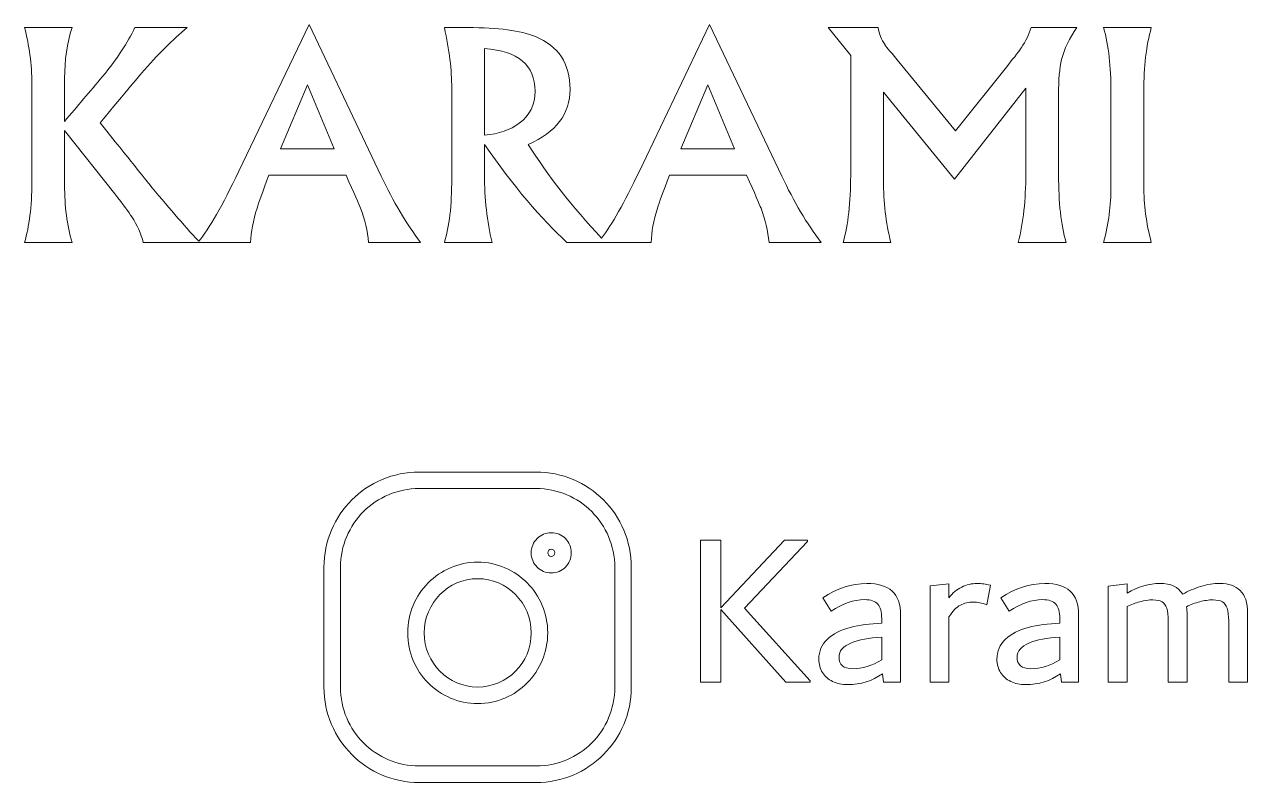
# Model space of a CAD drawing. Header units: millimetres. Extents: x -160 to 532, y -73 to 132.
# Drawn here: x 458.95 to 489.6, y -0.81 to 18.19 of the extents above; entities that cross this region are included whole.
import ezdxf

# ---------------------------------------------------------------- set-up
doc = ezdxf.new("R2010")
doc.units = ezdxf.units.MM
doc.header["$MEASUREMENT"] = 0
doc.layers.add('Layer 1', color=7, linetype='Continuous')

msp = doc.modelspace()

# ---------------------------------------------------------------- linework, layer by layer
at = {"layer": 'Layer 1', "color": 230, "lineweight": 9}
for points, knots in [([(463.3394, 12.7265), (463.3394, 12.7265), (463.2899, 12.7265), (463.2899, 12.7265), (463.2899, 12.7265), (461.9236, 12.7265), (461.9236, 12.7265), (461.8702, 12.9428), (461.7737, 13.1567), (461.6355, 13.3679), (461.5716, 13.4722), (461.4295, 13.6638), (461.2093, 13.9415), (461.2093, 13.9415), (459.9524, 15.5255), (459.9524, 15.5255), (459.9524, 15.5255), (459.9524, 14.1592), (459.9524, 14.1592), (459.9524, 13.6338), (460.0151, 13.1567), (460.1402, 12.7265), (460.1402, 12.7265), (458.9474, 12.7265), (458.9474, 12.7265), (459.0699, 13.1241), (459.1311, 13.6247), (459.1311, 14.2283), (459.1311, 14.2283), (459.1311, 16.6975), (459.1311, 16.6975), (459.1311, 17.1942), (459.0699, 17.6648), (458.9474, 18.1081), (458.9474, 18.1081), (460.1402, 18.1081), (460.1402, 18.1081), (460.0151, 17.713), (459.9524, 17.2893), (459.9524, 16.8356), (459.9524, 16.8356), (459.9524, 15.7589), (459.9524, 15.7589), (460.2692, 16.1329), (460.5874, 16.5071), (460.9068, 16.8826), (461.2731, 17.3298), (461.5417, 17.7391), (461.7124, 18.1081), (461.7124, 18.1081), (463.0266, 18.1081), (463.0266, 18.1081), (462.6629, 17.8043), (462.2809, 17.425), (461.8832, 16.9687), (461.8636, 16.9465), (461.5169, 16.5306), (460.8442, 15.7237), (461.582, 14.8006), (461.9888, 14.2922), (462.0644, 14.1984), (462.517, 13.6451), (462.9334, 13.1641), (463.3135, 12.7543), (463.5749, 13.067), (463.9112, 13.6535), (464.3211, 14.5112), (464.3211, 14.5112), (466.0824, 18.1863), (466.0824, 18.1863), (466.0824, 18.1863), (467.8892, 14.3887), (467.8892, 14.3887), (468.1917, 13.7447), (468.5202, 13.1906), (468.8748, 12.7265), (468.8748, 12.7265), (467.5725, 12.7265), (467.5725, 12.7265), (467.5437, 13.0119), (467.4773, 13.2975), (467.3691, 13.5804), (467.3339, 13.6781), (467.2126, 13.9533), (467.0067, 14.4082), (467.0067, 14.4082), (465.0733, 14.4082), (465.0733, 14.4082), (464.9129, 13.9845), (464.8139, 13.7095), (464.776, 13.5843), (464.677, 13.2701), (464.6235, 12.9846), (464.6157, 12.7265), (464.6157, 12.7265), (463.3394, 12.7265), (463.3394, 12.7265)], [0, 0, 0, 0, 0.03125, 0.03125, 0.03125, 0.0625, 0.0625, 0.0625, 0.09375, 0.09375, 0.09375, 0.125, 0.125, 0.125, 0.15625, 0.15625, 0.15625, 0.1875, 0.1875, 0.1875, 0.21875, 0.21875, 0.21875, 0.25, 0.25, 0.25, 0.28125, 0.28125, 0.28125, 0.3125, 0.3125, 0.3125, 0.34375, 0.34375, 0.34375, 0.375, 0.375, 0.375, 0.40625, 0.40625, 0.40625, 0.4375, 0.4375, 0.4375, 0.46875, 0.46875, 0.46875, 0.5, 0.5, 0.5, 0.53125, 0.53125, 0.53125, 0.5625, 0.5625, 0.5625, 0.59375, 0.59375, 0.59375, 0.625, 0.625, 0.625, 0.65625, 0.65625, 0.65625, 0.6875, 0.6875, 0.6875, 0.71875, 0.71875, 0.71875, 0.75, 0.75, 0.75, 0.78125, 0.78125, 0.78125, 0.8125, 0.8125, 0.8125, 0.84375, 0.84375, 0.84375, 0.875, 0.875, 0.875, 0.90625, 0.90625, 0.90625, 0.9375, 0.9375, 0.9375, 0.96875, 0.96875, 0.96875, 1, 1, 1, 1]), ([(478.9118, 12.7265), (478.9118, 12.7265), (477.6095, 12.7265), (477.6095, 12.7265), (477.5807, 13.0119), (477.5143, 13.2975), (477.4061, 13.5804), (477.3709, 13.6781), (477.2496, 13.9533), (477.0437, 14.4082), (477.0437, 14.4082), (475.1103, 14.4082), (475.1103, 14.4082), (474.9499, 13.9845), (474.8509, 13.7095), (474.813, 13.5843), (474.714, 13.2701), (474.6605, 12.9846), (474.6527, 12.7265), (474.6527, 12.7265), (473.512, 12.7265), (473.512, 12.7265), (473.512, 12.7265), (473.3269, 12.7265), (473.3269, 12.7265), (473.3269, 12.7265), (472.542, 12.7265), (472.542, 12.7265), (471.9019, 13.3053), (471.2136, 14.1214), (470.477, 15.1748), (470.477, 15.1748), (470.477, 14.4252), (470.477, 14.4252), (470.477, 13.8151), (470.5396, 13.2493), (470.6647, 12.7265), (470.6647, 12.7265), (469.4719, 12.7265), (469.4719, 12.7265), (469.5944, 13.1162), (469.6557, 13.6495), (469.6557, 14.3248), (469.6557, 14.3248), (469.6557, 16.5905), (469.6557, 16.5905), (469.6557, 17.0468), (469.5944, 17.5527), (469.4719, 18.1081), (469.4719, 18.1081), (470.0637, 18.1081), (470.0637, 18.1081), (470.8172, 18.1081), (471.3791, 18.0324), (471.7507, 17.8826), (472.3308, 17.6466), (472.6202, 17.2059), (472.6202, 16.5606), (472.6202, 15.9426), (472.2708, 15.4825), (471.5721, 15.1826), (472.0601, 14.4013), (472.6735, 13.6176), (473.4125, 12.8316), (473.6643, 13.1592), (473.9798, 13.7196), (474.3581, 14.5112), (474.3581, 14.5112), (476.1194, 18.1863), (476.1194, 18.1863), (476.1194, 18.1863), (477.9263, 14.3887), (477.9263, 14.3887), (478.2287, 13.7447), (478.5573, 13.1906), (478.9118, 12.7265)], [0, 0, 0, 0, 0.04, 0.04, 0.04, 0.08, 0.08, 0.08, 0.12, 0.12, 0.12, 0.16, 0.16, 0.16, 0.2, 0.2, 0.2, 0.24, 0.24, 0.24, 0.28, 0.28, 0.28, 0.32, 0.32, 0.32, 0.36, 0.36, 0.36, 0.4, 0.4, 0.4, 0.44, 0.44, 0.44, 0.48, 0.48, 0.48, 0.52, 0.52, 0.52, 0.56, 0.56, 0.56, 0.6, 0.6, 0.6, 0.64, 0.64, 0.64, 0.68, 0.68, 0.68, 0.72, 0.72, 0.72, 0.76, 0.76, 0.76, 0.8, 0.8, 0.8, 0.84, 0.84, 0.84, 0.88, 0.88, 0.88, 0.92, 0.92, 0.92, 0.96, 0.96, 0.96, 1, 1, 1, 1]), ([(485.3246, 18.1081), (485.1342, 17.8461), (485.0052, 17.5775), (484.94, 17.305), (484.8891, 17.0912), (484.8631, 16.7991), (484.8631, 16.4302), (484.8631, 16.4302), (484.8631, 14.4122), (484.8631, 14.4122), (484.8631, 13.7316), (484.9257, 13.1697), (485.0508, 12.7265), (485.0508, 12.7265), (483.854, 12.7265), (483.854, 12.7265), (483.9792, 13.2205), (484.0418, 13.7929), (484.0418, 14.4421), (484.0418, 14.4421), (484.0418, 16.5867), (484.0418, 16.5867), (484.0418, 16.5867), (482.2583, 14.3091), (482.2583, 14.3091), (482.2583, 14.3091), (480.4749, 16.4915), (480.4749, 16.4915), (480.4749, 16.4915), (480.4749, 14.2818), (480.4749, 14.2818), (480.4749, 13.7368), (480.5362, 13.218), (480.6588, 12.7265), (480.6588, 12.7265), (479.4659, 12.7265), (479.4659, 12.7265), (479.5911, 13.1723), (479.6536, 13.729), (479.6536, 14.3964), (479.6536, 14.3964), (479.6536, 17.4054), (479.6536, 17.4054), (479.6536, 17.4054), (479.0878, 18.1081), (479.0878, 18.1081), (479.0878, 18.1081), (480.342, 18.1081), (480.342, 18.1081), (480.3628, 17.953), (480.4201, 17.8069), (480.514, 17.6727), (480.5193, 17.6622), (480.621, 17.537), (480.8204, 17.2972), (480.8204, 17.2972), (482.2792, 15.5242), (482.2792, 15.5242), (482.2792, 15.5242), (483.5894, 17.1603), (483.5894, 17.1603), (483.768, 17.3819), (483.8828, 17.5306), (483.9336, 17.6074), (484.0379, 17.7652), (484.1187, 17.9321), (484.1748, 18.1081), (484.1748, 18.1081), (485.3246, 18.1081), (485.3246, 18.1081)], [0, 0, 0, 0, 0.0434783, 0.0434783, 0.0434783, 0.0869565, 0.0869565, 0.0869565, 0.1304348, 0.1304348, 0.1304348, 0.173913, 0.173913, 0.173913, 0.2173913, 0.2173913, 0.2173913, 0.2608696, 0.2608696, 0.2608696, 0.3043478, 0.3043478, 0.3043478, 0.3478261, 0.3478261, 0.3478261, 0.3913043, 0.3913043, 0.3913043, 0.4347826, 0.4347826, 0.4347826, 0.4782609, 0.4782609, 0.4782609, 0.5217391, 0.5217391, 0.5217391, 0.5652174, 0.5652174, 0.5652174, 0.6086957, 0.6086957, 0.6086957, 0.6521739, 0.6521739, 0.6521739, 0.6956522, 0.6956522, 0.6956522, 0.7391304, 0.7391304, 0.7391304, 0.7826087, 0.7826087, 0.7826087, 0.826087, 0.826087, 0.826087, 0.8695652, 0.8695652, 0.8695652, 0.9130435, 0.9130435, 0.9130435, 0.9565217, 0.9565217, 0.9565217, 1, 1, 1, 1]), ([(487.1863, 12.7265), (487.1863, 12.7265), (485.9934, 12.7265), (485.9934, 12.7265), (486.1159, 13.201), (486.1773, 13.6612), (486.1773, 14.1097), (486.1773, 14.1097), (486.1773, 16.5176), (486.1773, 16.5176), (486.1773, 17.1225), (486.1159, 17.6518), (485.9934, 18.1081), (485.9934, 18.1081), (487.1863, 18.1081), (487.1863, 18.1081), (487.0611, 17.6518), (486.9986, 17.1225), (486.9986, 16.5176), (486.9986, 16.5176), (486.9986, 14.1488), (486.9986, 14.1488), (486.9986, 13.6743), (487.0611, 13.201), (487.1863, 12.7265)], [0, 0, 0, 0, 0.125, 0.125, 0.125, 0.25, 0.25, 0.25, 0.375, 0.375, 0.375, 0.5, 0.5, 0.5, 0.625, 0.625, 0.625, 0.75, 0.75, 0.75, 0.875, 0.875, 0.875, 1, 1, 1, 1]), ([(471.7441, 16.5163), (471.7441, 17.1642), (471.3218, 17.5201), (470.477, 17.584), (470.477, 17.584), (470.477, 15.4095), (470.477, 15.4095), (470.8381, 15.4473), (471.1289, 15.5477), (471.3492, 15.7106), (471.6125, 15.9061), (471.7441, 16.1747), (471.7441, 16.5163)], [0, 0, 0, 0, 0.25, 0.25, 0.25, 0.5, 0.5, 0.5, 0.75, 0.75, 0.75, 1, 1, 1, 1]), ([(466.7055, 15.0731), (466.7055, 15.0731), (466.0406, 16.6741), (466.0406, 16.6741), (466.0406, 16.6741), (465.3601, 15.0731), (465.3601, 15.0731), (465.3601, 15.0731), (466.7055, 15.0731), (466.7055, 15.0731)], [0, 0, 0, 0, 0.3333333, 0.3333333, 0.3333333, 0.6666667, 0.6666667, 0.6666667, 1, 1, 1, 1]), ([(476.7425, 15.0731), (476.7425, 15.0731), (476.0776, 16.6741), (476.0776, 16.6741), (476.0776, 16.6741), (475.3971, 15.0731), (475.3971, 15.0731), (475.3971, 15.0731), (476.7425, 15.0731), (476.7425, 15.0731)], [0, 0, 0, 0, 0.3333333, 0.3333333, 0.3333333, 0.6666667, 0.6666667, 0.6666667, 1, 1, 1, 1]), ([(471.769, -0.8082), (471.769, -0.8082), (468.8404, -0.8082), (468.8404, -0.8082), (468.1817, -0.8082), (467.5843, -0.5404), (467.1531, -0.1091), (466.7215, 0.3224), (466.4538, 0.9199), (466.4538, 1.5786), (466.4538, 1.5786), (466.4538, 4.5859), (466.4538, 4.5859), (466.4538, 5.2452), (466.7211, 5.8423), (467.1528, 6.2738), (467.5843, 6.7051), (468.1817, 6.9726), (468.8404, 6.9726), (468.8404, 6.9726), (471.769, 6.9726), (471.769, 6.9726), (472.4277, 6.9726), (473.0249, 6.7053), (473.457, 6.2736), (473.8886, 5.842), (474.1558, 5.2452), (474.1558, 4.5859), (474.1558, 4.5859), (474.1558, 1.5786), (474.1558, 1.5786), (474.1558, 0.9199), (473.8883, 0.3224), (473.4566, -0.1091), (473.0237, -0.5404), (472.4275, -0.8082), (471.769, -0.8082)], [0, 0, 0, 0, 0.0833333, 0.0833333, 0.0833333, 0.1666667, 0.1666667, 0.1666667, 0.25, 0.25, 0.25, 0.3333333, 0.3333333, 0.3333333, 0.4166667, 0.4166667, 0.4166667, 0.5, 0.5, 0.5, 0.5833333, 0.5833333, 0.5833333, 0.6666667, 0.6666667, 0.6666667, 0.75, 0.75, 0.75, 0.8333333, 0.8333333, 0.8333333, 0.9166667, 0.9166667, 0.9166667, 1, 1, 1, 1]), ([(468.8404, -0.3938), (468.8404, -0.3938), (471.769, -0.3938), (471.769, -0.3938), (472.3136, -0.3938), (472.8071, -0.173), (473.164, 0.1836), (473.5203, 0.5408), (473.7413, 1.0343), (473.7413, 1.5786), (473.7413, 1.5786), (473.7413, 4.5859), (473.7413, 4.5859), (473.7413, 5.1305), (473.5203, 5.6239), (473.1636, 5.9803), (472.8067, 6.3375), (472.3133, 6.5582), (471.769, 6.5582), (471.769, 6.5582), (468.8404, 6.5582), (468.8404, 6.5582), (468.2959, 6.5582), (467.8025, 6.3372), (467.4458, 5.9805), (467.0892, 5.6239), (466.8682, 5.1305), (466.8682, 4.5859), (466.8682, 4.5859), (466.8682, 1.5786), (466.8682, 1.5786), (466.8682, 1.0343), (467.0892, 0.5408), (467.4461, 0.1843), (467.803, -0.1727), (468.2961, -0.3938), (468.8404, -0.3938)], [0, 0, 0, 0, 0.0833333, 0.0833333, 0.0833333, 0.1666667, 0.1666667, 0.1666667, 0.25, 0.25, 0.25, 0.3333333, 0.3333333, 0.3333333, 0.4166667, 0.4166667, 0.4166667, 0.5, 0.5, 0.5, 0.5833333, 0.5833333, 0.5833333, 0.6666667, 0.6666667, 0.6666667, 0.75, 0.75, 0.75, 0.8333333, 0.8333333, 0.8333333, 0.9166667, 0.9166667, 0.9166667, 1, 1, 1, 1]), ([(472.6517, 4.9478), (472.6517, 4.8095), (472.5959, 4.6832), (472.5053, 4.5917), (472.4141, 4.4994), (472.2881, 4.4421), (472.1495, 4.4421), (472.0106, 4.4421), (471.8844, 4.4996), (471.7934, 4.5917), (471.7031, 4.6832), (471.6474, 4.8095), (471.6474, 4.9478), (471.6474, 5.0858), (471.7037, 5.212), (471.7943, 5.3035), (471.8853, 5.3953), (472.011, 5.4522), (472.1495, 5.4522), (472.2878, 5.4522), (472.4138, 5.3953), (472.5047, 5.3035), (472.595, 5.212), (472.6517, 5.0858), (472.6517, 4.9478)], [0, 0, 0, 0, 0.125, 0.125, 0.125, 0.25, 0.25, 0.25, 0.375, 0.375, 0.375, 0.5, 0.5, 0.5, 0.625, 0.625, 0.625, 0.75, 0.75, 0.75, 0.875, 0.875, 0.875, 1, 1, 1, 1]), ([(476.9891, 3.56), (476.9891, 3.56), (478.6361, 1.7428), (478.6361, 1.7428), (478.6361, 1.7428), (478.6361, 1.7098), (478.6361, 1.7098), (478.6361, 1.7098), (478.0267, 1.7098), (478.0267, 1.7098), (478.0267, 1.7098), (476.3961, 3.527), (476.3961, 3.527), (476.3961, 3.527), (476.3961, 1.7098), (476.3961, 1.7098), (476.3961, 1.7098), (475.8912, 1.7098), (475.8912, 1.7098), (475.8912, 1.7098), (475.8912, 5.2672), (475.8912, 5.2672), (475.8912, 5.2672), (476.3961, 5.2672), (476.3961, 5.2672), (476.3961, 5.2672), (476.3961, 3.5708), (476.3961, 3.5708), (476.3961, 3.5708), (477.9937, 5.2672), (477.9937, 5.2672), (477.9937, 5.2672), (478.5701, 5.2672), (478.5701, 5.2672), (478.5701, 5.2672), (478.5701, 5.2342), (478.5701, 5.2342), (478.5701, 5.2342), (476.9891, 3.56), (476.9891, 3.56)], [0, 0, 0, 0, 0.0769231, 0.0769231, 0.0769231, 0.1538462, 0.1538462, 0.1538462, 0.2307692, 0.2307692, 0.2307692, 0.3076923, 0.3076923, 0.3076923, 0.3846154, 0.3846154, 0.3846154, 0.4615385, 0.4615385, 0.4615385, 0.5384615, 0.5384615, 0.5384615, 0.6153846, 0.6153846, 0.6153846, 0.6923077, 0.6923077, 0.6923077, 0.7692308, 0.7692308, 0.7692308, 0.8461538, 0.8461538, 0.8461538, 0.9230769, 0.9230769, 0.9230769, 1, 1, 1, 1]), ([(472.2111, 4.8818), (472.2274, 4.8984), (472.2372, 4.9216), (472.2372, 4.9478), (472.2372, 4.9733), (472.2271, 4.9966), (472.2114, 5.0122), (472.1959, 5.0277), (472.1736, 5.0378), (472.1495, 5.0378), (472.1254, 5.0378), (472.103, 5.0279), (472.0873, 5.0122), (472.072, 4.9966), (472.0615, 4.9733), (472.0615, 4.9478), (472.0615, 4.9216), (472.0717, 4.8984), (472.0873, 4.8824), (472.1033, 4.8662), (472.1254, 4.8565), (472.1495, 4.8565), (472.1736, 4.8565), (472.1957, 4.8665), (472.2111, 4.8818)], [0, 0, 0, 0, 0.125, 0.125, 0.125, 0.25, 0.25, 0.25, 0.375, 0.375, 0.375, 0.5, 0.5, 0.5, 0.625, 0.625, 0.625, 0.75, 0.75, 0.75, 0.875, 0.875, 0.875, 1, 1, 1, 1]), ([(472.0615, 2.9415), (472.0615, 2.4533), (471.8652, 2.0107), (471.5483, 1.6898), (471.2298, 1.3679), (470.7906, 1.1691), (470.3065, 1.1691), (469.8223, 1.1691), (469.3835, 1.3679), (469.0651, 1.6892), (468.7475, 2.0107), (468.5511, 2.4537), (468.5511, 2.9415), (468.5511, 3.43), (468.748, 3.8726), (469.0651, 4.1932), (469.3826, 4.5142), (469.822, 4.7131), (470.3065, 4.7131), (470.7906, 4.7131), (471.23, 4.5147), (471.5478, 4.1936), (471.8652, 3.8729), (472.0615, 3.43), (472.0615, 2.9415)], [0, 0, 0, 0, 0.125, 0.125, 0.125, 0.25, 0.25, 0.25, 0.375, 0.375, 0.375, 0.5, 0.5, 0.5, 0.625, 0.625, 0.625, 0.75, 0.75, 0.75, 0.875, 0.875, 0.875, 1, 1, 1, 1]), ([(471.2541, 1.9799), (471.4972, 2.2256), (471.6474, 2.5658), (471.6474, 2.9415), (471.6474, 3.3174), (471.4969, 3.6574), (471.2544, 3.9022), (471.0123, 4.1471), (470.6765, 4.299), (470.3065, 4.299), (469.9365, 4.299), (469.6008, 4.1471), (469.3583, 3.902), (469.1158, 3.6572), (468.9655, 3.317), (468.9655, 2.9415), (468.9655, 2.5658), (469.116, 2.2256), (469.3585, 1.9805), (469.6011, 1.735), (469.9365, 1.5832), (470.3065, 1.5832), (470.6765, 1.5832), (471.0119, 1.735), (471.2541, 1.9799)], [0, 0, 0, 0, 0.125, 0.125, 0.125, 0.25, 0.25, 0.25, 0.375, 0.375, 0.375, 0.5, 0.5, 0.5, 0.625, 0.625, 0.625, 0.75, 0.75, 0.75, 0.875, 0.875, 0.875, 1, 1, 1, 1]), ([(480.0579, 4.1802), (480.3398, 4.1802), (480.5511, 4.1163), (480.6921, 3.9881), (480.8329, 3.86), (480.9034, 3.6587), (480.9034, 3.3842), (480.9034, 3.3842), (480.9034, 1.7098), (480.9034, 1.7098), (480.9034, 1.7098), (480.4751, 1.7098), (480.4751, 1.7098), (480.4751, 1.7098), (480.4478, 1.9185), (480.4478, 1.9185), (480.1952, 1.7355), (479.9041, 1.6441), (479.5749, 1.6441), (479.4358, 1.6441), (479.3113, 1.6705), (479.2016, 1.7236), (479.0917, 1.7767), (479.0065, 1.8516), (478.9462, 1.9487), (478.8858, 2.0457), (478.8557, 2.1563), (478.8557, 2.2807), (478.8557, 2.482), (478.927, 2.6494), (479.0698, 2.7831), (479.2125, 2.9166), (479.4028, 3.0146), (479.6408, 3.0768), (479.8786, 3.139), (480.1421, 3.1737), (480.4313, 3.1812), (480.4313, 3.1812), (480.4313, 3.3019), (480.4313, 3.3019), (480.4313, 3.4666), (480.3983, 3.5864), (480.3325, 3.6614), (480.2666, 3.7364), (480.1549, 3.774), (479.9976, 3.774), (479.7303, 3.774), (479.4523, 3.6788), (479.1631, 3.4885), (479.1631, 3.4885), (478.9545, 3.818), (478.9545, 3.818), (479.3059, 4.0594), (479.6738, 4.1802), (480.0579, 4.1802)], [0, 0, 0, 0, 0.0555556, 0.0555556, 0.0555556, 0.1111111, 0.1111111, 0.1111111, 0.1666667, 0.1666667, 0.1666667, 0.2222222, 0.2222222, 0.2222222, 0.2777778, 0.2777778, 0.2777778, 0.3333333, 0.3333333, 0.3333333, 0.3888889, 0.3888889, 0.3888889, 0.4444444, 0.4444444, 0.4444444, 0.5, 0.5, 0.5, 0.5555556, 0.5555556, 0.5555556, 0.6111111, 0.6111111, 0.6111111, 0.6666667, 0.6666667, 0.6666667, 0.7222222, 0.7222222, 0.7222222, 0.7777778, 0.7777778, 0.7777778, 0.8333333, 0.8333333, 0.8333333, 0.8888889, 0.8888889, 0.8888889, 0.9444444, 0.9444444, 0.9444444, 1, 1, 1, 1]), ([(482.8194, 4.1802), (482.8816, 4.1802), (482.9382, 4.1767), (482.9896, 4.1694), (483.0407, 4.162), (483.0958, 4.1509), (483.1543, 4.1364), (483.1543, 4.1364), (483.0662, 3.6478), (483.0662, 3.6478), (482.9419, 3.6916), (482.8285, 3.7136), (482.7259, 3.7136), (482.6089, 3.7136), (482.501, 3.688), (482.4021, 3.6368), (482.3033, 3.5855), (482.2081, 3.4885), (482.1166, 3.3458), (482.1166, 3.3458), (482.1166, 1.7098), (482.1166, 1.7098), (482.1166, 1.7098), (481.6445, 1.7098), (481.6445, 1.7098), (481.6445, 1.7098), (481.6445, 4.1199), (481.6445, 4.1199), (481.6445, 4.1199), (482.1166, 4.1694), (482.1166, 4.1694), (482.1166, 4.1694), (482.1166, 3.8234), (482.1166, 3.8234), (482.2081, 3.9406), (482.3142, 4.0293), (482.435, 4.0897), (482.5558, 4.15), (482.6839, 4.1802), (482.8194, 4.1802)], [0, 0, 0, 0, 0.0769231, 0.0769231, 0.0769231, 0.1538462, 0.1538462, 0.1538462, 0.2307692, 0.2307692, 0.2307692, 0.3076923, 0.3076923, 0.3076923, 0.3846154, 0.3846154, 0.3846154, 0.4615385, 0.4615385, 0.4615385, 0.5384615, 0.5384615, 0.5384615, 0.6153846, 0.6153846, 0.6153846, 0.6923077, 0.6923077, 0.6923077, 0.7692308, 0.7692308, 0.7692308, 0.8461538, 0.8461538, 0.8461538, 0.9230769, 0.9230769, 0.9230769, 1, 1, 1, 1]), ([(484.5211, 4.1802), (484.8029, 4.1802), (485.0143, 4.1163), (485.1552, 3.9881), (485.2961, 3.86), (485.3666, 3.6587), (485.3666, 3.3842), (485.3666, 3.3842), (485.3666, 1.7098), (485.3666, 1.7098), (485.3666, 1.7098), (484.9384, 1.7098), (484.9384, 1.7098), (484.9384, 1.7098), (484.9109, 1.9185), (484.9109, 1.9185), (484.6584, 1.7355), (484.3674, 1.6441), (484.0381, 1.6441), (483.899, 1.6441), (483.7744, 1.6705), (483.6648, 1.7236), (483.5549, 1.7767), (483.4698, 1.8516), (483.4094, 1.9487), (483.3491, 2.0457), (483.3188, 2.1563), (483.3188, 2.2807), (483.3188, 2.482), (483.3903, 2.6494), (483.533, 2.7831), (483.6757, 2.9166), (483.866, 3.0146), (484.1039, 3.0768), (484.3419, 3.139), (484.6053, 3.1737), (484.8944, 3.1812), (484.8944, 3.1812), (484.8944, 3.3019), (484.8944, 3.3019), (484.8944, 3.4666), (484.8614, 3.5864), (484.7956, 3.6614), (484.7298, 3.7364), (484.618, 3.774), (484.4607, 3.774), (484.1936, 3.774), (483.9155, 3.6788), (483.6264, 3.4885), (483.6264, 3.4885), (483.4176, 3.818), (483.4176, 3.818), (483.769, 4.0594), (484.1369, 4.1802), (484.5211, 4.1802)], [0, 0, 0, 0, 0.0555556, 0.0555556, 0.0555556, 0.1111111, 0.1111111, 0.1111111, 0.1666667, 0.1666667, 0.1666667, 0.2222222, 0.2222222, 0.2222222, 0.2777778, 0.2777778, 0.2777778, 0.3333333, 0.3333333, 0.3333333, 0.3888889, 0.3888889, 0.3888889, 0.4444444, 0.4444444, 0.4444444, 0.5, 0.5, 0.5, 0.5555556, 0.5555556, 0.5555556, 0.6111111, 0.6111111, 0.6111111, 0.6666667, 0.6666667, 0.6666667, 0.7222222, 0.7222222, 0.7222222, 0.7777778, 0.7777778, 0.7777778, 0.8333333, 0.8333333, 0.8333333, 0.8888889, 0.8888889, 0.8888889, 0.9444444, 0.9444444, 0.9444444, 1, 1, 1, 1]), ([(488.913, 4.1802), (489.1216, 4.1802), (489.2881, 4.1217), (489.4126, 4.0045), (489.5369, 3.8875), (489.5992, 3.6972), (489.5992, 3.4336), (489.5992, 3.4336), (489.5992, 1.7098), (489.5992, 1.7098), (489.5992, 1.7098), (489.1271, 1.7098), (489.1271, 1.7098), (489.1271, 1.7098), (489.1271, 3.2416), (489.1271, 3.2416), (489.1271, 3.3769), (489.1143, 3.4822), (489.0887, 3.5572), (489.063, 3.6322), (489.0228, 3.6861), (488.9678, 3.7191), (488.913, 3.752), (488.8362, 3.7685), (488.7374, 3.7685), (488.6312, 3.7685), (488.5195, 3.7529), (488.4025, 3.7218), (488.2852, 3.6907), (488.1756, 3.6496), (488.073, 3.5984), (488.0804, 3.5251), (488.0841, 3.4702), (488.0841, 3.4336), (488.0841, 3.4336), (488.0841, 1.7098), (488.0841, 1.7098), (488.0841, 1.7098), (487.612, 1.7098), (487.612, 1.7098), (487.612, 1.7098), (487.612, 3.2416), (487.612, 3.2416), (487.612, 3.3769), (487.6, 3.4822), (487.5762, 3.5572), (487.5523, 3.6322), (487.5131, 3.6861), (487.4583, 3.7191), (487.4032, 3.752), (487.3264, 3.7685), (487.2276, 3.7685), (487.1252, 3.7685), (487.0172, 3.7529), (486.9038, 3.7218), (486.7903, 3.6907), (486.6823, 3.6515), (486.5797, 3.6038), (486.5797, 3.6038), (486.5797, 1.7098), (486.5797, 1.7098), (486.5797, 1.7098), (486.1076, 1.7098), (486.1076, 1.7098), (486.1076, 1.7098), (486.1076, 4.1145), (486.1076, 4.1145), (486.1076, 4.1145), (486.5797, 4.1694), (486.5797, 4.1694), (486.5797, 4.1694), (486.5797, 3.9387), (486.5797, 3.9387), (486.8615, 4.0998), (487.1361, 4.1802), (487.4032, 4.1802), (487.6741, 4.1802), (487.8644, 4.0906), (487.9742, 3.9111), (488.106, 3.9881), (488.2551, 4.0521), (488.4216, 4.1034), (488.5882, 4.1545), (488.752, 4.1802), (488.913, 4.1802)], [0, 0, 0, 0, 0.0357143, 0.0357143, 0.0357143, 0.0714286, 0.0714286, 0.0714286, 0.1071429, 0.1071429, 0.1071429, 0.1428571, 0.1428571, 0.1428571, 0.1785714, 0.1785714, 0.1785714, 0.2142857, 0.2142857, 0.2142857, 0.25, 0.25, 0.25, 0.2857143, 0.2857143, 0.2857143, 0.3214286, 0.3214286, 0.3214286, 0.3571429, 0.3571429, 0.3571429, 0.3928571, 0.3928571, 0.3928571, 0.4285714, 0.4285714, 0.4285714, 0.4642857, 0.4642857, 0.4642857, 0.5, 0.5, 0.5, 0.5357143, 0.5357143, 0.5357143, 0.5714286, 0.5714286, 0.5714286, 0.6071429, 0.6071429, 0.6071429, 0.6428571, 0.6428571, 0.6428571, 0.6785714, 0.6785714, 0.6785714, 0.7142857, 0.7142857, 0.7142857, 0.75, 0.75, 0.75, 0.7857143, 0.7857143, 0.7857143, 0.8214286, 0.8214286, 0.8214286, 0.8571429, 0.8571429, 0.8571429, 0.8928571, 0.8928571, 0.8928571, 0.9285714, 0.9285714, 0.9285714, 0.9642857, 0.9642857, 0.9642857, 1, 1, 1, 1]), ([(479.3608, 2.3301), (479.3608, 2.235), (479.3891, 2.1636), (479.4459, 2.1162), (479.5025, 2.0685), (479.5877, 2.0447), (479.7011, 2.0447), (479.9499, 2.0447), (480.1933, 2.1179), (480.4313, 2.2642), (480.4313, 2.2642), (480.4313, 2.8352), (480.4313, 2.8352), (480.1129, 2.8206), (479.8548, 2.7712), (479.6573, 2.6869), (479.4596, 2.6029), (479.3608, 2.4838), (479.3608, 2.3301)], [0, 0, 0, 0, 0.1666667, 0.1666667, 0.1666667, 0.3333333, 0.3333333, 0.3333333, 0.5, 0.5, 0.5, 0.6666667, 0.6666667, 0.6666667, 0.8333333, 0.8333333, 0.8333333, 1, 1, 1, 1]), ([(483.8239, 2.3301), (483.8239, 2.235), (483.8523, 2.1636), (483.9091, 2.1162), (483.9658, 2.0685), (484.0508, 2.0447), (484.1643, 2.0447), (484.4132, 2.0447), (484.6566, 2.1179), (484.8944, 2.2642), (484.8944, 2.2642), (484.8944, 2.8352), (484.8944, 2.8352), (484.576, 2.8206), (484.3181, 2.7712), (484.1204, 2.6869), (483.9227, 2.6029), (483.8239, 2.4838), (483.8239, 2.3301)], [0, 0, 0, 0, 0.1666667, 0.1666667, 0.1666667, 0.3333333, 0.3333333, 0.3333333, 0.5, 0.5, 0.5, 0.6666667, 0.6666667, 0.6666667, 0.8333333, 0.8333333, 0.8333333, 1, 1, 1, 1])]:
    msp.add_open_spline(points, degree=3, knots=knots, dxfattribs=at)

doc.saveas('drawing.dxf')
